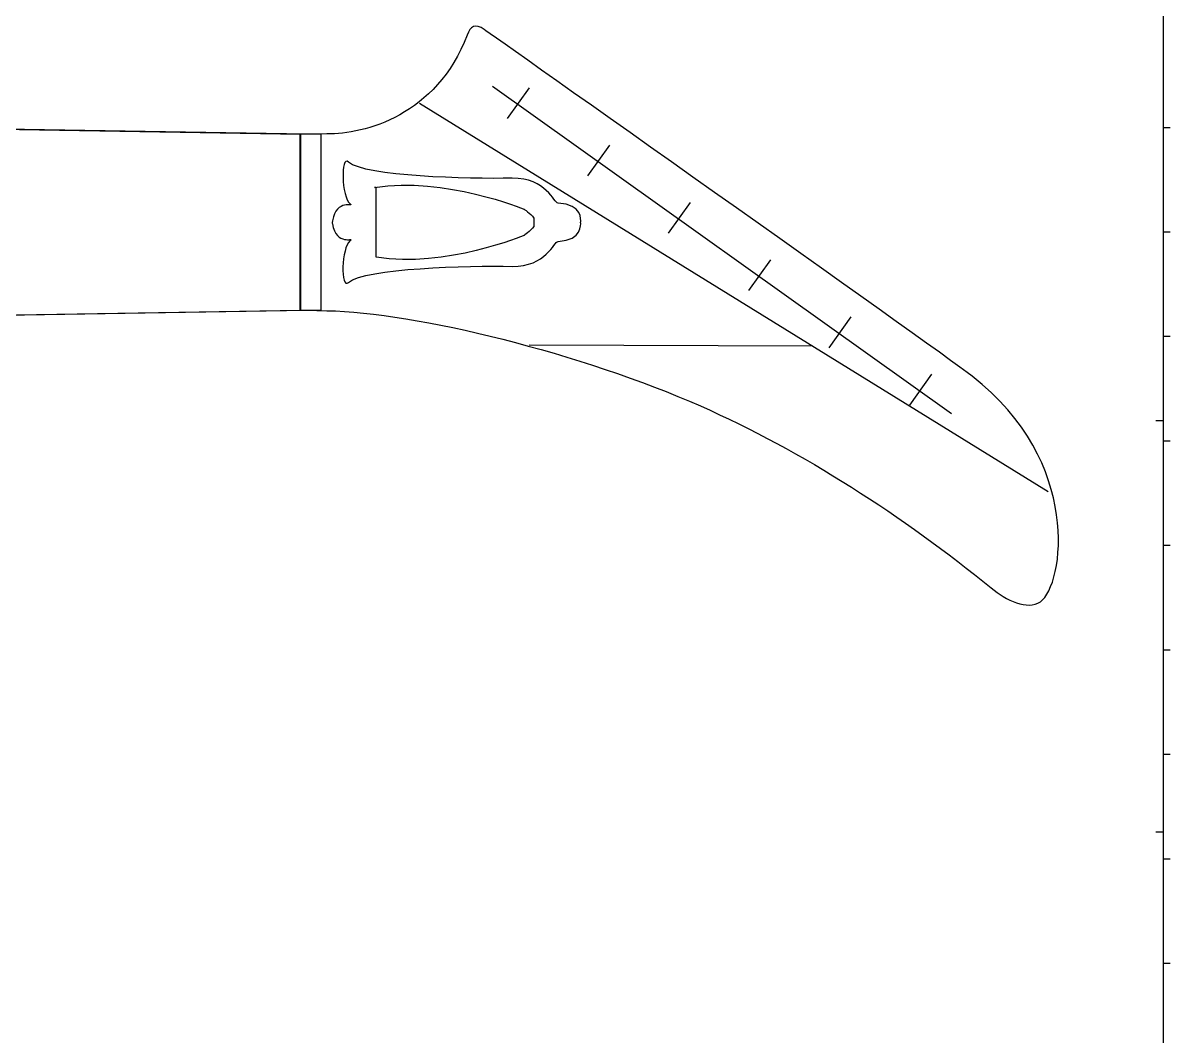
# Model space of a CAD drawing. Extents: x 14 to 1178, y 12 to 836.
# Drawn here: x 895.3 to 1174, y 359.7 to 606 of the extents above; entities that cross this region are included whole.
import ezdxf

# ---------------------------------------------------------------- set-up
doc = ezdxf.new("R2010")
doc.units = 0
doc.layers.add('Gibson-Explorer-00-1958', color=7, linetype='CONTINUOUS')

msp = doc.modelspace()

# ---------------------------------------------------------------- linework, layer by layer
at = {"layer": 'Gibson-Explorer-00-1958', "color": 7}
for points in [[(1172.29947, 810.661644), (1172.29947, 31.069965)], [(1172.327022, 580.588873), (1174.008255, 580.588873)], [(981.087393, 549.006478), (981.087393, 549.006478), (981.087393, 557.497239), (981.107502, 557.497239), (981.107502, 557.501473), (981.107502, 557.501473), (981.107502, 557.519464), (981.088099, 557.519464), (981.088099, 566.009555), (980.735321, 566.009555)], [(981.088099, 549.006655), (981.087393, 549.006478), (981.087393, 549.006478), (981.087393, 557.497239), (981.107502, 557.497239), (981.107502, 557.501473), (981.107502, 557.501473), (981.107502, 557.519464), (981.088099, 557.519464), (981.088099, 566.009555), (980.735321, 566.009555)], [(1019.438888, 558.526821), (1019.438888, 557.514667), (1019.438888, 557.514667), (1019.438888, 556.490094)], [(1172.327022, 555.188873), (1174.008255, 555.188873)], [(1172.327022, 529.788874), (1174.008255, 529.788874)], [(1172.327022, 504.388875), (1174.008255, 504.388875)], [(1172.327022, 478.988875), (1174.008255, 478.988875)], [(1172.327022, 453.588876), (1174.008255, 453.588876)], [(1172.327022, 428.188877), (1174.008255, 428.188877)], [(1172.327022, 402.788877), (1174.008255, 402.788877)], [(1172.327022, 377.388878), (1174.008255, 377.388878)]]:
    msp.add_lwpolyline(points, dxfattribs=at)
at = {"layer": 'Gibson-Explorer-00-1958', "color": 1}
for points in [[(1172.29947, 810.661644), (1172.29947, 31.069965)], [(1009.367823, 590.572589), (1120.931394, 510.993968)], [(1018.299909, 590.21325), (1012.954867, 582.714676)], [(969.158389, 579.006347), (964.17057, 578.916777), (547.95655, 585.793192), (547.94138, 576.517606), (433.873582, 576.517606), (433.873582, 538.517549), (547.958631, 538.545771), (547.953692, 529.27089), (964.176003, 536.120424), (969.158284, 536.006759)], [(991.672102, 586.440892), (1144.43105, 492.02733)], [(1172.327022, 580.588873), (1174.008255, 580.588873)], [(1037.842916, 576.282338), (1032.497839, 568.783729)], [(981.088099, 549.006655), (981.087393, 549.006478), (981.087393, 549.006478), (981.087393, 557.497239), (981.107502, 557.497239), (981.107502, 557.501473), (981.107502, 557.501473), (981.107502, 557.519464), (981.088099, 557.519464), (981.088099, 566.009555), (980.735321, 566.009555)], [(1057.385922, 562.351038), (1052.040492, 554.852782)], [(970.444017, 557.522851), (970.432376, 557.504154)], [(1019.438888, 558.526821), (1019.438888, 557.514667), (1019.438888, 557.514667), (1019.438888, 556.490094)], [(1019.438888, 558.526821), (1019.438888, 557.514667), (1019.438888, 557.514667), (1019.438888, 556.490094)], [(1030.795298, 557.504154), (1030.80694, 557.522851)], [(1172.327022, 555.188873), (1174.008255, 555.188873)], [(981.088099, 549.006655), (981.087393, 549.006478)], [(1076.928541, 548.420126), (1071.583499, 540.92187)], [(1096.471194, 534.489179), (1091.12647, 526.990923)], [(1172.327022, 529.788874), (1174.008255, 529.788874)], [(1018.315079, 527.716481), (1087.230075, 527.456025)], [(1116.014201, 520.558232), (1110.669124, 513.059658)], [(1125.910817, 520.071787), (1125.910922, 520.071787)], [(1172.322225, 509.2244), (1170.58931, 509.2244)], [(1172.327022, 504.388875), (1174.008255, 504.388875)], [(1172.327022, 478.988875), (1174.008255, 478.988875)], [(1172.327022, 453.588876), (1174.008255, 453.588876)], [(1172.327022, 428.188877), (1174.008255, 428.188877)], [(1172.322225, 409.224637), (1170.58931, 409.224637)], [(1172.327022, 402.788877), (1174.008255, 402.788877)], [(1172.327022, 377.388878), (1174.008255, 377.388878)]]:
    msp.add_lwpolyline(points, dxfattribs=at)
for points in [[(962.741573, 536.098375), (503.988163, 528.546744), (503.988163, 586.518044), (962.741573, 578.944364), (962.741573, 536.098375)], [(967.635659, 536.040519), (962.635458, 536.040519), (962.635458, 579.040813), (967.635659, 579.040813), (967.635659, 536.040519)], [(974.389413, 542.879011)]]:
    msp.add_lwpolyline(points, close=True, dxfattribs=at)
for points in [[(1007.361752, 604.382922), (1005.194074, 605.979382), (1003.994524, 605.147744), (1003.194565, 603.028326)], [(1003.194565, 603.028326), (995.784856, 583.396772), (978.290642, 578.948491), (969.158389, 579.006347)], [(1125.910922, 520.071787), (1115.763058, 527.896997), (1008.732188, 603.372813), (1007.361752, 604.382922)], [(974.400385, 572.147289), (972.442892, 573.909802), (972.638542, 563.727471), (974.792427, 561.964958)], [(1014.150572, 568.230891), (1003.5762, 568.035205), (978.316747, 568.622933), (974.400385, 572.147289)], [(980.735321, 566.009555), (997.660364, 568.698816), (1017.014246, 560.71997), (1017.014246, 560.71997)], [(980.735321, 566.009555), (997.660364, 568.698816), (1017.014246, 560.71997), (1017.014246, 560.71997)], [(1025.312002, 562.160644), (1024.334949, 562.219875), (1022.382994, 568.383856), (1014.150572, 568.230891)], [(974.792427, 561.964958), (975.895563, 561.062341), (971.462416, 563.477352), (970.483987, 557.852875)], [(1017.014246, 560.71997), (1017.014246, 560.71997), (1018.537646, 559.715365), (1019.438888, 558.526821)], [(1017.014246, 560.71997), (1017.014246, 560.71997), (1018.537646, 559.715365), (1019.438888, 558.526821)], [(1030.80694, 557.522851), (1030.80694, 558.091988), (1031.32644, 561.796154), (1025.312002, 562.160644)], [(970.432376, 557.504154), (970.442606, 557.395287), (970.45319, 557.286419), (970.473051, 557.173425)], [(970.483987, 557.852875), (970.464584, 557.740586), (970.453648, 557.631013), (970.444017, 557.522851)], [(1025.301031, 552.865655), (1031.314798, 553.230145), (1030.771168, 556.990121), (1030.795298, 557.504154)], [(970.473051, 557.173425), (971.451445, 551.548948), (975.883921, 553.964664), (974.780785, 553.061341)], [(1019.438888, 556.490094), (1018.537646, 555.300845), (1017.014916, 554.29624), (1017.014916, 554.29624)], [(1019.438888, 556.490094), (1018.537646, 555.300845), (1017.014916, 554.29624), (1017.014916, 554.29624)], [(974.780785, 553.061341), (972.6269, 551.298828), (972.43125, 541.116498), (974.389413, 542.879011)], [(1017.014916, 554.29624), (1017.014916, 554.29624), (998.013141, 546.317394), (981.088099, 549.006655)], [(1017.014916, 554.29624), (1017.014916, 554.29624), (998.013141, 546.317394), (981.088099, 549.006655)], [(1014.139636, 546.795408), (1022.371353, 546.643149), (1024.324013, 552.806424), (1025.301031, 552.865655)], [(974.389413, 542.879011), (978.305811, 546.404037), (1003.565934, 546.991094), (1014.139636, 546.795408)], [(969.158284, 536.006759), (990.474457, 535.749725), (1031.484873, 525.46269), (1059.908283, 512.859845)], [(1142.498251, 465.272735), (1148.259147, 469.318672), (1152.794952, 499.34059), (1125.910817, 520.071787)], [(1059.908283, 512.859845), (1084.793615, 501.825874), (1109.269619, 485.979132), (1130.536897, 468.603451)], [(1130.536897, 468.603451), (1134.165957, 465.6386), (1139.363926, 463.071331), (1142.498251, 465.272735)]]:
    msp.add_open_spline(points, degree=3, dxfattribs=at)
at = {"layer": 'Gibson-Explorer-00-1958', "color": 7}
for points in [[(980.735321, 566.009555), (997.660364, 568.698816), (1017.014246, 560.71997), (1017.014246, 560.71997)], [(1017.014246, 560.71997), (1017.014246, 560.71997), (1018.537646, 559.715365), (1019.438888, 558.526821)], [(1019.438888, 556.490094), (1018.537646, 555.300845), (1017.014916, 554.29624), (1017.014916, 554.29624)], [(1017.014916, 554.29624), (1017.014916, 554.29624), (998.013141, 546.317394), (981.088099, 549.006655)]]:
    msp.add_open_spline(points, degree=3, dxfattribs=at)

doc.saveas('drawing.dxf')
